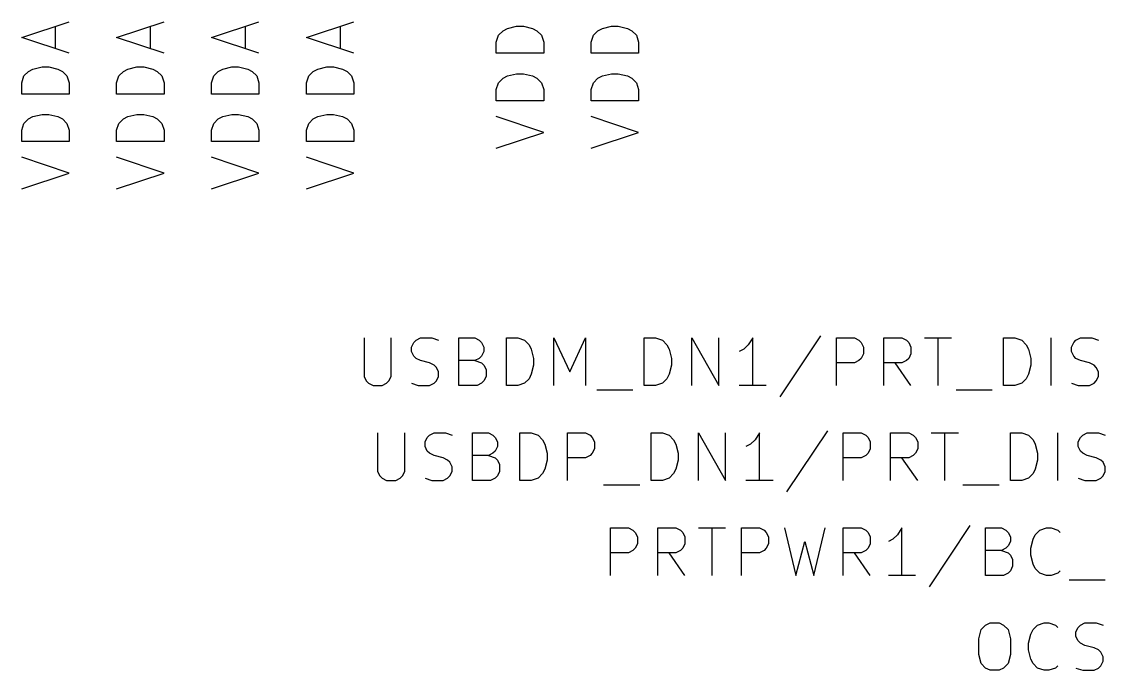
# Model space of a CAD drawing. Header units: millimetres. Extents: x 10 to 287, y -200 to -10.
# Drawn here: x 177.12 to 206.12, y -93.3 to -75.95 of the extents above; entities that cross this region are included whole.
import ezdxf

# ---------------------------------------------------------------- set-up
doc = ezdxf.new("R2010")
doc.units = ezdxf.units.MM
doc.layers.add('GREENSIXTYFIVE', color=129, linetype='CONTINUOUS')

msp = doc.modelspace()

# ---------------------------------------------------------------- linework, layer by layer
at = {"layer": 'GREENSIXTYFIVE', "linetype": 'CONTINUOUS'}
for p, q in [((177.1175, -76.3693), (178.3875, -75.9459)), ((177.1175, -76.3693), (178.3875, -75.9459)), ((179.6575, -76.3693), (180.9275, -75.9459)), ((179.6575, -76.3693), (180.9275, -75.9459)), ((182.1975, -76.3693), (183.4675, -75.9459)), ((182.1975, -76.3693), (183.4675, -75.9459)), ((184.7375, -76.3693), (186.0075, -75.9459)), ((184.7375, -76.3693), (186.0075, -75.9459)), ((178.0247, -76.6716), (178.0247, -76.0669)), ((178.0247, -76.6716), (178.0247, -76.0669)), ((180.5647, -76.6716), (180.5647, -76.0669)), ((180.5647, -76.6716), (180.5647, -76.0669)), ((183.1047, -76.6716), (183.1047, -76.0669)), ((183.1047, -76.6716), (183.1047, -76.0669)), ((185.6447, -76.6716), (185.6447, -76.0669)), ((185.6447, -76.6716), (185.6447, -76.0669)), ((189.878, -76.3088), (189.999, -76.1878)), ((189.878, -76.3088), (189.999, -76.1878)), ((189.999, -76.1878), (190.1199, -76.1273)), ((189.999, -76.1878), (190.1199, -76.1273)), ((190.1199, -76.1273), (190.3618, -76.0669)), ((190.1199, -76.1273), (190.3618, -76.0669)), ((190.3618, -76.0669), (190.5432, -76.0669)), ((190.3618, -76.0669), (190.5432, -76.0669)), ((190.5432, -76.0669), (190.7851, -76.1273)), ((190.5432, -76.0669), (190.7851, -76.1273)), ((190.7851, -76.1273), (190.9061, -76.1878)), ((190.7851, -76.1273), (190.9061, -76.1878)), ((190.9061, -76.1878), (191.0271, -76.3088)), ((190.9061, -76.1878), (191.0271, -76.3088)), ((192.418, -76.3088), (192.539, -76.1878)), ((192.418, -76.3088), (192.539, -76.1878)), ((192.539, -76.1878), (192.6599, -76.1273)), ((192.539, -76.1878), (192.6599, -76.1273)), ((192.6599, -76.1273), (192.9018, -76.0669)), ((192.6599, -76.1273), (192.9018, -76.0669)), ((192.9018, -76.0669), (193.0832, -76.0669)), ((192.9018, -76.0669), (193.0832, -76.0669)), ((193.0832, -76.0669), (193.3251, -76.1273)), ((193.0832, -76.0669), (193.3251, -76.1273)), ((193.3251, -76.1273), (193.4461, -76.1878)), ((193.3251, -76.1273), (193.4461, -76.1878)), ((193.4461, -76.1878), (193.5671, -76.3088)), ((193.4461, -76.1878), (193.5671, -76.3088)), ((178.3875, -76.7926), (177.1175, -76.3693)), ((178.3875, -76.7926), (177.1175, -76.3693)), ((180.9275, -76.7926), (179.6575, -76.3693)), ((180.9275, -76.7926), (179.6575, -76.3693)), ((183.4675, -76.7926), (182.1975, -76.3693)), ((183.4675, -76.7926), (182.1975, -76.3693)), ((186.0075, -76.7926), (184.7375, -76.3693)), ((186.0075, -76.7926), (184.7375, -76.3693)), ((189.8175, -76.4902), (189.878, -76.3088)), ((189.8175, -76.4902), (189.878, -76.3088)), ((189.8175, -76.7926), (189.8175, -76.4902)), ((189.8175, -76.7926), (189.8175, -76.4902)), ((191.0271, -76.3088), (191.0875, -76.4902)), ((191.0271, -76.3088), (191.0875, -76.4902)), ((191.0875, -76.4902), (191.0875, -76.7926)), ((191.0875, -76.4902), (191.0875, -76.7926)), ((192.3575, -76.4902), (192.418, -76.3088)), ((192.3575, -76.4902), (192.418, -76.3088)), ((192.3575, -76.7926), (192.3575, -76.4902)), ((192.3575, -76.7926), (192.3575, -76.4902)), ((193.5671, -76.3088), (193.6275, -76.4902)), ((193.5671, -76.3088), (193.6275, -76.4902)), ((193.6275, -76.4902), (193.6275, -76.7926)), ((193.6275, -76.4902), (193.6275, -76.7926)), ((191.0875, -76.7926), (189.8175, -76.7926)), ((191.0875, -76.7926), (189.8175, -76.7926)), ((193.6275, -76.7926), (192.3575, -76.7926)), ((193.6275, -76.7926), (192.3575, -76.7926)), ((177.1175, -77.5788), (177.178, -77.3974)), ((177.1175, -77.5788), (177.178, -77.3974)), ((177.178, -77.3974), (177.299, -77.2764)), ((177.178, -77.3974), (177.299, -77.2764)), ((177.299, -77.2764), (177.4199, -77.2159)), ((177.299, -77.2764), (177.4199, -77.2159)), ((177.4199, -77.2159), (177.6618, -77.1555)), ((177.4199, -77.2159), (177.6618, -77.1555)), ((177.6618, -77.1555), (177.8432, -77.1555)), ((177.6618, -77.1555), (177.8432, -77.1555)), ((177.8432, -77.1555), (178.0851, -77.2159)), ((177.8432, -77.1555), (178.0851, -77.2159)), ((178.0851, -77.2159), (178.2061, -77.2764)), ((178.0851, -77.2159), (178.2061, -77.2764)), ((178.2061, -77.2764), (178.3271, -77.3974)), ((178.2061, -77.2764), (178.3271, -77.3974)), ((178.3271, -77.3974), (178.3875, -77.5788)), ((178.3271, -77.3974), (178.3875, -77.5788)), ((179.6575, -77.5788), (179.718, -77.3974)), ((179.6575, -77.5788), (179.718, -77.3974)), ((179.718, -77.3974), (179.839, -77.2764)), ((179.718, -77.3974), (179.839, -77.2764)), ((179.839, -77.2764), (179.9599, -77.2159)), ((179.839, -77.2764), (179.9599, -77.2159)), ((179.9599, -77.2159), (180.2018, -77.1555)), ((179.9599, -77.2159), (180.2018, -77.1555)), ((180.2018, -77.1555), (180.3832, -77.1555)), ((180.2018, -77.1555), (180.3832, -77.1555)), ((180.3832, -77.1555), (180.6251, -77.2159)), ((180.3832, -77.1555), (180.6251, -77.2159)), ((180.6251, -77.2159), (180.7461, -77.2764)), ((180.6251, -77.2159), (180.7461, -77.2764)), ((180.7461, -77.2764), (180.8671, -77.3974)), ((180.7461, -77.2764), (180.8671, -77.3974)), ((180.8671, -77.3974), (180.9275, -77.5788)), ((180.8671, -77.3974), (180.9275, -77.5788)), ((182.1975, -77.5788), (182.258, -77.3974)), ((182.1975, -77.5788), (182.258, -77.3974)), ((182.258, -77.3974), (182.379, -77.2764)), ((182.258, -77.3974), (182.379, -77.2764)), ((182.379, -77.2764), (182.4999, -77.2159)), ((182.379, -77.2764), (182.4999, -77.2159)), ((182.4999, -77.2159), (182.7418, -77.1555)), ((182.4999, -77.2159), (182.7418, -77.1555)), ((182.7418, -77.1555), (182.9232, -77.1555)), ((182.7418, -77.1555), (182.9232, -77.1555)), ((182.9232, -77.1555), (183.1651, -77.2159)), ((182.9232, -77.1555), (183.1651, -77.2159)), ((183.1651, -77.2159), (183.2861, -77.2764)), ((183.1651, -77.2159), (183.2861, -77.2764)), ((183.2861, -77.2764), (183.4071, -77.3974)), ((183.2861, -77.2764), (183.4071, -77.3974)), ((183.4071, -77.3974), (183.4675, -77.5788)), ((183.4071, -77.3974), (183.4675, -77.5788)), ((184.7375, -77.5788), (184.798, -77.3974)), ((184.7375, -77.5788), (184.798, -77.3974)), ((184.798, -77.3974), (184.919, -77.2764)), ((184.798, -77.3974), (184.919, -77.2764)), ((184.919, -77.2764), (185.0399, -77.2159)), ((184.919, -77.2764), (185.0399, -77.2159)), ((185.0399, -77.2159), (185.2818, -77.1555)), ((185.0399, -77.2159), (185.2818, -77.1555)), ((185.2818, -77.1555), (185.4632, -77.1555)), ((185.2818, -77.1555), (185.4632, -77.1555)), ((185.4632, -77.1555), (185.7051, -77.2159)), ((185.4632, -77.1555), (185.7051, -77.2159)), ((185.7051, -77.2159), (185.8261, -77.2764)), ((185.7051, -77.2159), (185.8261, -77.2764)), ((185.8261, -77.2764), (185.9471, -77.3974)), ((185.8261, -77.2764), (185.9471, -77.3974)), ((185.9471, -77.3974), (186.0075, -77.5788)), ((185.9471, -77.3974), (186.0075, -77.5788)), ((189.999, -77.4578), (190.1199, -77.3973)), ((189.999, -77.4578), (190.1199, -77.3973)), ((190.1199, -77.3973), (190.3618, -77.3369)), ((190.1199, -77.3973), (190.3618, -77.3369)), ((190.3618, -77.3369), (190.5432, -77.3369)), ((190.3618, -77.3369), (190.5432, -77.3369)), ((190.5432, -77.3369), (190.7851, -77.3973)), ((190.5432, -77.3369), (190.7851, -77.3973)), ((190.7851, -77.3973), (190.9061, -77.4578)), ((190.7851, -77.3973), (190.9061, -77.4578)), ((192.539, -77.4578), (192.6599, -77.3973)), ((192.539, -77.4578), (192.6599, -77.3973)), ((192.6599, -77.3973), (192.9018, -77.3369)), ((192.6599, -77.3973), (192.9018, -77.3369)), ((192.9018, -77.3369), (193.0832, -77.3369)), ((192.9018, -77.3369), (193.0832, -77.3369)), ((193.0832, -77.3369), (193.3251, -77.3973)), ((193.0832, -77.3369), (193.3251, -77.3973)), ((193.3251, -77.3973), (193.4461, -77.4578)), ((193.3251, -77.3973), (193.4461, -77.4578)), ((177.1175, -77.8812), (177.1175, -77.5788)), ((177.1175, -77.8812), (177.1175, -77.5788)), ((178.3875, -77.5788), (178.3875, -77.8812)), ((178.3875, -77.5788), (178.3875, -77.8812)), ((179.6575, -77.8812), (179.6575, -77.5788)), ((179.6575, -77.8812), (179.6575, -77.5788)), ((180.9275, -77.5788), (180.9275, -77.8812)), ((180.9275, -77.5788), (180.9275, -77.8812)), ((182.1975, -77.8812), (182.1975, -77.5788)), ((182.1975, -77.8812), (182.1975, -77.5788)), ((183.4675, -77.5788), (183.4675, -77.8812)), ((183.4675, -77.5788), (183.4675, -77.8812)), ((184.7375, -77.8812), (184.7375, -77.5788)), ((184.7375, -77.8812), (184.7375, -77.5788)), ((186.0075, -77.5788), (186.0075, -77.8812)), ((186.0075, -77.5788), (186.0075, -77.8812)), ((189.8175, -77.7602), (189.878, -77.5788)), ((189.8175, -77.7602), (189.878, -77.5788)), ((189.878, -77.5788), (189.999, -77.4578)), ((189.878, -77.5788), (189.999, -77.4578)), ((190.9061, -77.4578), (191.0271, -77.5788)), ((190.9061, -77.4578), (191.0271, -77.5788)), ((191.0271, -77.5788), (191.0875, -77.7602)), ((191.0271, -77.5788), (191.0875, -77.7602)), ((192.3575, -77.7602), (192.418, -77.5788)), ((192.3575, -77.7602), (192.418, -77.5788)), ((192.418, -77.5788), (192.539, -77.4578)), ((192.418, -77.5788), (192.539, -77.4578)), ((193.4461, -77.4578), (193.5671, -77.5788)), ((193.4461, -77.4578), (193.5671, -77.5788)), ((193.5671, -77.5788), (193.6275, -77.7602)), ((193.5671, -77.5788), (193.6275, -77.7602)), ((178.3875, -77.8812), (177.1175, -77.8812)), ((178.3875, -77.8812), (177.1175, -77.8812)), ((180.9275, -77.8812), (179.6575, -77.8812)), ((180.9275, -77.8812), (179.6575, -77.8812)), ((183.4675, -77.8812), (182.1975, -77.8812)), ((183.4675, -77.8812), (182.1975, -77.8812)), ((186.0075, -77.8812), (184.7375, -77.8812)), ((186.0075, -77.8812), (184.7375, -77.8812)), ((189.8175, -78.0626), (189.8175, -77.7602)), ((189.8175, -78.0626), (189.8175, -77.7602)), ((191.0875, -77.7602), (191.0875, -78.0626)), ((191.0875, -77.7602), (191.0875, -78.0626)), ((192.3575, -78.0626), (192.3575, -77.7602)), ((192.3575, -78.0626), (192.3575, -77.7602)), ((193.6275, -77.7602), (193.6275, -78.0626)), ((193.6275, -77.7602), (193.6275, -78.0626)), ((191.0875, -78.0626), (189.8175, -78.0626)), ((191.0875, -78.0626), (189.8175, -78.0626)), ((193.6275, -78.0626), (192.3575, -78.0626)), ((193.6275, -78.0626), (192.3575, -78.0626)), ((177.178, -78.6674), (177.299, -78.5464)), ((177.178, -78.6674), (177.299, -78.5464)), ((177.299, -78.5464), (177.4199, -78.4859)), ((177.299, -78.5464), (177.4199, -78.4859)), ((177.4199, -78.4859), (177.6618, -78.4255)), ((177.4199, -78.4859), (177.6618, -78.4255)), ((177.6618, -78.4255), (177.8432, -78.4255)), ((177.6618, -78.4255), (177.8432, -78.4255)), ((177.8432, -78.4255), (178.0851, -78.4859)), ((177.8432, -78.4255), (178.0851, -78.4859)), ((178.0851, -78.4859), (178.2061, -78.5464)), ((178.0851, -78.4859), (178.2061, -78.5464)), ((178.2061, -78.5464), (178.3271, -78.6674)), ((178.2061, -78.5464), (178.3271, -78.6674)), ((179.718, -78.6674), (179.839, -78.5464)), ((179.718, -78.6674), (179.839, -78.5464)), ((179.839, -78.5464), (179.9599, -78.4859)), ((179.839, -78.5464), (179.9599, -78.4859)), ((179.9599, -78.4859), (180.2018, -78.4255)), ((179.9599, -78.4859), (180.2018, -78.4255)), ((180.2018, -78.4255), (180.3832, -78.4255)), ((180.2018, -78.4255), (180.3832, -78.4255)), ((180.3832, -78.4255), (180.6251, -78.4859)), ((180.3832, -78.4255), (180.6251, -78.4859)), ((180.6251, -78.4859), (180.7461, -78.5464)), ((180.6251, -78.4859), (180.7461, -78.5464)), ((180.7461, -78.5464), (180.8671, -78.6674)), ((180.7461, -78.5464), (180.8671, -78.6674)), ((182.258, -78.6674), (182.379, -78.5464)), ((182.258, -78.6674), (182.379, -78.5464)), ((182.379, -78.5464), (182.4999, -78.4859)), ((182.379, -78.5464), (182.4999, -78.4859)), ((182.4999, -78.4859), (182.7418, -78.4255)), ((182.4999, -78.4859), (182.7418, -78.4255)), ((182.7418, -78.4255), (182.9232, -78.4255)), ((182.7418, -78.4255), (182.9232, -78.4255)), ((182.9232, -78.4255), (183.1651, -78.4859)), ((182.9232, -78.4255), (183.1651, -78.4859)), ((183.1651, -78.4859), (183.2861, -78.5464)), ((183.1651, -78.4859), (183.2861, -78.5464)), ((183.2861, -78.5464), (183.4071, -78.6674)), ((183.2861, -78.5464), (183.4071, -78.6674)), ((184.798, -78.6674), (184.919, -78.5464)), ((184.798, -78.6674), (184.919, -78.5464)), ((184.919, -78.5464), (185.0399, -78.4859)), ((184.919, -78.5464), (185.0399, -78.4859)), ((185.0399, -78.4859), (185.2818, -78.4255)), ((185.0399, -78.4859), (185.2818, -78.4255)), ((185.2818, -78.4255), (185.4632, -78.4255)), ((185.2818, -78.4255), (185.4632, -78.4255)), ((185.4632, -78.4255), (185.7051, -78.4859)), ((185.4632, -78.4255), (185.7051, -78.4859)), ((185.7051, -78.4859), (185.8261, -78.5464)), ((185.7051, -78.4859), (185.8261, -78.5464)), ((185.8261, -78.5464), (185.9471, -78.6674)), ((185.8261, -78.5464), (185.9471, -78.6674)), ((191.0875, -78.9093), (189.8175, -78.4859)), ((191.0875, -78.9093), (189.8175, -78.4859)), ((193.6275, -78.9093), (192.3575, -78.4859)), ((193.6275, -78.9093), (192.3575, -78.4859)), ((177.1175, -78.8488), (177.178, -78.6674)), ((177.1175, -78.8488), (177.178, -78.6674)), ((177.1175, -79.1512), (177.1175, -78.8488)), ((177.1175, -79.1512), (177.1175, -78.8488)), ((178.3271, -78.6674), (178.3875, -78.8488)), ((178.3271, -78.6674), (178.3875, -78.8488)), ((178.3875, -78.8488), (178.3875, -79.1512)), ((178.3875, -78.8488), (178.3875, -79.1512)), ((179.6575, -78.8488), (179.718, -78.6674)), ((179.6575, -78.8488), (179.718, -78.6674)), ((179.6575, -79.1512), (179.6575, -78.8488)), ((179.6575, -79.1512), (179.6575, -78.8488)), ((180.8671, -78.6674), (180.9275, -78.8488)), ((180.8671, -78.6674), (180.9275, -78.8488)), ((180.9275, -78.8488), (180.9275, -79.1512)), ((180.9275, -78.8488), (180.9275, -79.1512)), ((182.1975, -78.8488), (182.258, -78.6674)), ((182.1975, -78.8488), (182.258, -78.6674)), ((182.1975, -79.1512), (182.1975, -78.8488)), ((182.1975, -79.1512), (182.1975, -78.8488)), ((183.4071, -78.6674), (183.4675, -78.8488)), ((183.4071, -78.6674), (183.4675, -78.8488)), ((183.4675, -78.8488), (183.4675, -79.1512)), ((183.4675, -78.8488), (183.4675, -79.1512)), ((184.7375, -78.8488), (184.798, -78.6674)), ((184.7375, -78.8488), (184.798, -78.6674)), ((184.7375, -79.1512), (184.7375, -78.8488)), ((184.7375, -79.1512), (184.7375, -78.8488)), ((185.9471, -78.6674), (186.0075, -78.8488)), ((185.9471, -78.6674), (186.0075, -78.8488)), ((186.0075, -78.8488), (186.0075, -79.1512)), ((186.0075, -78.8488), (186.0075, -79.1512)), ((178.3875, -79.1512), (177.1175, -79.1512)), ((178.3875, -79.1512), (177.1175, -79.1512)), ((180.9275, -79.1512), (179.6575, -79.1512)), ((180.9275, -79.1512), (179.6575, -79.1512)), ((183.4675, -79.1512), (182.1975, -79.1512)), ((183.4675, -79.1512), (182.1975, -79.1512)), ((186.0075, -79.1512), (184.7375, -79.1512)), ((186.0075, -79.1512), (184.7375, -79.1512)), ((189.8175, -79.3326), (191.0875, -78.9093)), ((189.8175, -79.3326), (191.0875, -78.9093)), ((192.3575, -79.3326), (193.6275, -78.9093)), ((192.3575, -79.3326), (193.6275, -78.9093)), ((178.3875, -79.9979), (177.1175, -79.5745)), ((178.3875, -79.9979), (177.1175, -79.5745)), ((180.9275, -79.9979), (179.6575, -79.5745)), ((180.9275, -79.9979), (179.6575, -79.5745)), ((183.4675, -79.9979), (182.1975, -79.5745)), ((183.4675, -79.9979), (182.1975, -79.5745)), ((186.0075, -79.9979), (184.7375, -79.5745)), ((186.0075, -79.9979), (184.7375, -79.5745)), ((177.1175, -80.4212), (178.3875, -79.9979)), ((177.1175, -80.4212), (178.3875, -79.9979)), ((179.6575, -80.4212), (180.9275, -79.9979)), ((179.6575, -80.4212), (180.9275, -79.9979)), ((182.1975, -80.4212), (183.4675, -79.9979)), ((182.1975, -80.4212), (183.4675, -79.9979)), ((184.7375, -80.4212), (186.0075, -79.9979)), ((184.7375, -80.4212), (186.0075, -79.9979)), ((198.495, -84.3471), (197.4064, -85.9799)), ((198.495, -84.3471), (197.4064, -85.9799)), ((186.2788, -84.4075), (186.2788, -85.4356)), ((186.2788, -84.4075), (186.2788, -85.4356)), ((187.0045, -85.4356), (187.0045, -84.4075)), ((187.0045, -85.4356), (187.0045, -84.4075)), ((187.5489, -84.6494), (187.6093, -84.5285)), ((187.5489, -84.6494), (187.6093, -84.5285)), ((187.5489, -84.7704), (187.5489, -84.6494)), ((187.5489, -84.7704), (187.5489, -84.6494)), ((187.6093, -84.5285), (187.6698, -84.468)), ((187.6093, -84.5285), (187.6698, -84.468)), ((187.6698, -84.468), (187.7908, -84.4075)), ((187.6698, -84.468), (187.7908, -84.4075)), ((187.7908, -84.4075), (188.0931, -84.4075)), ((187.7908, -84.4075), (188.0931, -84.4075)), ((188.0931, -84.4075), (188.2746, -84.468)), ((188.0931, -84.4075), (188.2746, -84.468)), ((188.8188, -85.6775), (188.8188, -84.4075)), ((188.8188, -84.4075), (189.2422, -84.4075)), ((188.8188, -85.6775), (188.8188, -84.4075)), ((188.8188, -84.4075), (189.2422, -84.4075)), ((189.2422, -84.4075), (189.3631, -84.468)), ((189.2422, -84.4075), (189.3631, -84.468)), ((189.3631, -84.468), (189.4236, -84.5285)), ((189.3631, -84.468), (189.4236, -84.5285)), ((189.4236, -84.5285), (189.4841, -84.6494)), ((189.4236, -84.5285), (189.4841, -84.6494)), ((189.4841, -84.6494), (189.4841, -84.7704)), ((189.4841, -84.6494), (189.4841, -84.7704)), ((190.0888, -85.6775), (190.0888, -84.4075)), ((190.0888, -84.4075), (190.3912, -84.4075)), ((190.0888, -85.6775), (190.0888, -84.4075)), ((190.0888, -84.4075), (190.3912, -84.4075)), ((190.3912, -84.4075), (190.5726, -84.468)), ((190.3912, -84.4075), (190.5726, -84.468)), ((190.5726, -84.468), (190.6936, -84.589)), ((190.5726, -84.468), (190.6936, -84.589)), ((190.6936, -84.589), (190.7541, -84.7099)), ((190.6936, -84.589), (190.7541, -84.7099)), ((191.3588, -85.6775), (191.3588, -84.4075)), ((191.3588, -84.4075), (191.7822, -85.3147)), ((191.3588, -85.6775), (191.3588, -84.4075)), ((191.3588, -84.4075), (191.7822, -85.3147)), ((191.7822, -85.3147), (192.2055, -84.4075)), ((191.7822, -85.3147), (192.2055, -84.4075)), ((192.2055, -84.4075), (192.2055, -85.6775)), ((192.2055, -84.4075), (192.2055, -85.6775)), ((193.7778, -85.6775), (193.7778, -84.4075)), ((193.7778, -84.4075), (194.0802, -84.4075)), ((193.7778, -85.6775), (193.7778, -84.4075)), ((193.7778, -84.4075), (194.0802, -84.4075)), ((194.0802, -84.4075), (194.2616, -84.468)), ((194.0802, -84.4075), (194.2616, -84.468)), ((194.2616, -84.468), (194.3826, -84.589)), ((194.2616, -84.468), (194.3826, -84.589)), ((194.3826, -84.589), (194.4431, -84.7099)), ((194.3826, -84.589), (194.4431, -84.7099)), ((195.0478, -85.6775), (195.0478, -84.4075)), ((195.0478, -84.4075), (195.7735, -85.6775)), ((195.0478, -85.6775), (195.0478, -84.4075)), ((195.0478, -84.4075), (195.7735, -85.6775)), ((195.7735, -85.6775), (195.7735, -84.4075)), ((195.7735, -85.6775), (195.7735, -84.4075)), ((196.5598, -84.589), (196.4388, -84.7099)), ((196.5598, -84.589), (196.4388, -84.7099)), ((196.6807, -84.4075), (196.5598, -84.589)), ((196.6807, -84.4075), (196.5598, -84.589)), ((196.6807, -85.6775), (196.6807, -84.4075)), ((196.6807, -85.6775), (196.6807, -84.4075)), ((198.9183, -85.6775), (198.9183, -84.4075)), ((198.9183, -84.4075), (199.4021, -84.4075)), ((198.9183, -85.6775), (198.9183, -84.4075)), ((198.9183, -84.4075), (199.4021, -84.4075)), ((199.4021, -84.4075), (199.5231, -84.468)), ((199.4021, -84.4075), (199.5231, -84.468)), ((199.5231, -84.468), (199.5836, -84.5285)), ((199.5231, -84.468), (199.5836, -84.5285)), ((199.5836, -84.5285), (199.644, -84.6494)), ((199.5836, -84.5285), (199.644, -84.6494)), ((199.644, -84.6494), (199.644, -84.8309)), ((199.644, -84.6494), (199.644, -84.8309)), ((200.1883, -85.6775), (200.1883, -84.4075)), ((200.1883, -84.4075), (200.6721, -84.4075)), ((200.1883, -85.6775), (200.1883, -84.4075)), ((200.1883, -84.4075), (200.6721, -84.4075)), ((200.6721, -84.4075), (200.7931, -84.468)), ((200.6721, -84.4075), (200.7931, -84.468)), ((200.7931, -84.468), (200.8536, -84.5285)), ((200.7931, -84.468), (200.8536, -84.5285)), ((200.8536, -84.5285), (200.914, -84.6494)), ((200.8536, -84.5285), (200.914, -84.6494)), ((200.914, -84.6494), (200.914, -84.8309)), ((200.914, -84.6494), (200.914, -84.8309)), ((201.2769, -84.4075), (202.0026, -84.4075)), ((201.2769, -84.4075), (202.0026, -84.4075)), ((201.6398, -85.6775), (201.6398, -84.4075)), ((201.6398, -85.6775), (201.6398, -84.4075)), ((203.3935, -85.6775), (203.3935, -84.4075)), ((203.3935, -84.4075), (203.6959, -84.4075)), ((203.3935, -85.6775), (203.3935, -84.4075)), ((203.3935, -84.4075), (203.6959, -84.4075)), ((203.6959, -84.4075), (203.8773, -84.468)), ((203.6959, -84.4075), (203.8773, -84.468)), ((203.8773, -84.468), (203.9983, -84.589)), ((203.8773, -84.468), (203.9983, -84.589)), ((203.9983, -84.589), (204.0588, -84.7099)), ((203.9983, -84.589), (204.0588, -84.7099)), ((204.6635, -85.6775), (204.6635, -84.4075)), ((204.6635, -85.6775), (204.6635, -84.4075)), ((205.2079, -84.6494), (205.2683, -84.5285)), ((205.2079, -84.6494), (205.2683, -84.5285)), ((205.2079, -84.7704), (205.2079, -84.6494)), ((205.2079, -84.7704), (205.2079, -84.6494)), ((205.2683, -84.5285), (205.3288, -84.468)), ((205.2683, -84.5285), (205.3288, -84.468)), ((205.3288, -84.468), (205.4498, -84.4075)), ((205.3288, -84.468), (205.4498, -84.4075)), ((205.4498, -84.4075), (205.7521, -84.4075)), ((205.4498, -84.4075), (205.7521, -84.4075)), ((205.7521, -84.4075), (205.9336, -84.468)), ((205.7521, -84.4075), (205.9336, -84.468)), ((187.6093, -84.8913), (187.5489, -84.7704)), ((187.6093, -84.8913), (187.5489, -84.7704)), ((187.6698, -84.9518), (187.6093, -84.8913)), ((187.6698, -84.9518), (187.6093, -84.8913)), ((187.7908, -85.0123), (187.6698, -84.9518)), ((187.7908, -85.0123), (187.6698, -84.9518)), ((189.3631, -84.9518), (189.2422, -85.0123)), ((189.3631, -84.9518), (189.2422, -85.0123)), ((189.4236, -84.8913), (189.3631, -84.9518)), ((189.4236, -84.8913), (189.3631, -84.9518)), ((189.4841, -84.7704), (189.4236, -84.8913)), ((189.4841, -84.7704), (189.4236, -84.8913)), ((190.7541, -84.7099), (190.8145, -84.9518)), ((190.7541, -84.7099), (190.8145, -84.9518)), ((190.8145, -84.9518), (190.8145, -85.1332)), ((190.8145, -84.9518), (190.8145, -85.1332)), ((194.4431, -84.7099), (194.5035, -84.9518)), ((194.4431, -84.7099), (194.5035, -84.9518)), ((194.5035, -84.9518), (194.5035, -85.1332)), ((194.5035, -84.9518), (194.5035, -85.1332)), ((196.4388, -84.7099), (196.3179, -84.7704)), ((196.4388, -84.7099), (196.3179, -84.7704)), ((199.5836, -84.9518), (199.5231, -85.0123)), ((199.5836, -84.9518), (199.5231, -85.0123)), ((199.644, -84.8309), (199.5836, -84.9518)), ((199.644, -84.8309), (199.5836, -84.9518)), ((200.8536, -84.9518), (200.7931, -85.0123)), ((200.8536, -84.9518), (200.7931, -85.0123)), ((200.914, -84.8309), (200.8536, -84.9518)), ((200.914, -84.8309), (200.8536, -84.9518)), ((204.0588, -84.7099), (204.1192, -84.9518)), ((204.0588, -84.7099), (204.1192, -84.9518)), ((204.1192, -84.9518), (204.1192, -85.1332)), ((204.1192, -84.9518), (204.1192, -85.1332)), ((205.2683, -84.8913), (205.2079, -84.7704)), ((205.2683, -84.8913), (205.2079, -84.7704)), ((205.3288, -84.9518), (205.2683, -84.8913)), ((205.3288, -84.9518), (205.2683, -84.8913)), ((205.4498, -85.0123), (205.3288, -84.9518)), ((205.4498, -85.0123), (205.3288, -84.9518)), ((188.0327, -85.0728), (187.7908, -85.0123)), ((188.0327, -85.0728), (187.7908, -85.0123)), ((188.1536, -85.1332), (188.0327, -85.0728)), ((188.1536, -85.1332), (188.0327, -85.0728)), ((188.2141, -85.1937), (188.1536, -85.1332)), ((188.2141, -85.1937), (188.1536, -85.1332)), ((188.2746, -85.3147), (188.2141, -85.1937)), ((188.2746, -85.3147), (188.2141, -85.1937)), ((189.2422, -85.0123), (188.8188, -85.0123)), ((189.2422, -85.0123), (188.8188, -85.0123)), ((189.2422, -85.0123), (189.4236, -85.0728)), ((189.2422, -85.0123), (189.4236, -85.0728)), ((189.4236, -85.0728), (189.4841, -85.1332)), ((189.4236, -85.0728), (189.4841, -85.1332)), ((189.4841, -85.1332), (189.5445, -85.2542)), ((189.4841, -85.1332), (189.5445, -85.2542)), ((190.8145, -85.1332), (190.7541, -85.3751)), ((190.8145, -85.1332), (190.7541, -85.3751)), ((194.5035, -85.1332), (194.4431, -85.3751)), ((194.5035, -85.1332), (194.4431, -85.3751)), ((199.4021, -85.0728), (198.9183, -85.0728)), ((199.4021, -85.0728), (198.9183, -85.0728)), ((199.5231, -85.0123), (199.4021, -85.0728)), ((199.5231, -85.0123), (199.4021, -85.0728)), ((200.6721, -85.0728), (200.1883, -85.0728)), ((200.6721, -85.0728), (200.1883, -85.0728)), ((200.914, -85.6775), (200.4907, -85.0728)), ((200.914, -85.6775), (200.4907, -85.0728)), ((200.7931, -85.0123), (200.6721, -85.0728)), ((200.7931, -85.0123), (200.6721, -85.0728)), ((204.1192, -85.1332), (204.0588, -85.3751)), ((204.1192, -85.1332), (204.0588, -85.3751)), ((205.6917, -85.0728), (205.4498, -85.0123)), ((205.6917, -85.0728), (205.4498, -85.0123)), ((205.8126, -85.1332), (205.6917, -85.0728)), ((205.8126, -85.1332), (205.6917, -85.0728)), ((205.8731, -85.1937), (205.8126, -85.1332)), ((205.8731, -85.1937), (205.8126, -85.1332)), ((205.9336, -85.3147), (205.8731, -85.1937)), ((205.9336, -85.3147), (205.8731, -85.1937)), ((186.2788, -85.4356), (186.3393, -85.5566)), ((186.2788, -85.4356), (186.3393, -85.5566)), ((186.9441, -85.5566), (187.0045, -85.4356)), ((186.9441, -85.5566), (187.0045, -85.4356)), ((188.2141, -85.5566), (188.2746, -85.4356)), ((188.2141, -85.5566), (188.2746, -85.4356)), ((188.2746, -85.4356), (188.2746, -85.3147)), ((188.2746, -85.4356), (188.2746, -85.3147)), ((189.5445, -85.4356), (189.4841, -85.5566)), ((189.5445, -85.4356), (189.4841, -85.5566)), ((189.5445, -85.2542), (189.5445, -85.4356)), ((189.5445, -85.2542), (189.5445, -85.4356)), ((190.6936, -85.4961), (190.5726, -85.6171)), ((190.6936, -85.4961), (190.5726, -85.6171)), ((190.7541, -85.3751), (190.6936, -85.4961)), ((190.7541, -85.3751), (190.6936, -85.4961)), ((194.3826, -85.4961), (194.2616, -85.6171)), ((194.3826, -85.4961), (194.2616, -85.6171)), ((194.4431, -85.3751), (194.3826, -85.4961)), ((194.4431, -85.3751), (194.3826, -85.4961)), ((203.9983, -85.4961), (203.8773, -85.6171)), ((203.9983, -85.4961), (203.8773, -85.6171)), ((204.0588, -85.3751), (203.9983, -85.4961)), ((204.0588, -85.3751), (203.9983, -85.4961)), ((205.8731, -85.5566), (205.9336, -85.4356)), ((205.8731, -85.5566), (205.9336, -85.4356)), ((205.9336, -85.4356), (205.9336, -85.3147)), ((205.9336, -85.4356), (205.9336, -85.3147)), ((186.3393, -85.5566), (186.3998, -85.6171)), ((186.3393, -85.5566), (186.3998, -85.6171)), ((186.3998, -85.6171), (186.5207, -85.6775)), ((186.3998, -85.6171), (186.5207, -85.6775)), ((186.5207, -85.6775), (186.7626, -85.6775)), ((186.5207, -85.6775), (186.7626, -85.6775)), ((186.7626, -85.6775), (186.8836, -85.6171)), ((186.7626, -85.6775), (186.8836, -85.6171)), ((186.8836, -85.6171), (186.9441, -85.5566)), ((186.8836, -85.6171), (186.9441, -85.5566)), ((187.5489, -85.6171), (187.7303, -85.6775)), ((187.5489, -85.6171), (187.7303, -85.6775)), ((187.7303, -85.6775), (188.0327, -85.6775)), ((187.7303, -85.6775), (188.0327, -85.6775)), ((188.0327, -85.6775), (188.1536, -85.6171)), ((188.0327, -85.6775), (188.1536, -85.6171)), ((188.1536, -85.6171), (188.2141, -85.5566)), ((188.1536, -85.6171), (188.2141, -85.5566)), ((189.3026, -85.6775), (188.8188, -85.6775)), ((189.3026, -85.6775), (188.8188, -85.6775)), ((189.4236, -85.6171), (189.3026, -85.6775)), ((189.4236, -85.6171), (189.3026, -85.6775)), ((189.4841, -85.5566), (189.4236, -85.6171)), ((189.4841, -85.5566), (189.4236, -85.6171)), ((190.3912, -85.6775), (190.0888, -85.6775)), ((190.3912, -85.6775), (190.0888, -85.6775)), ((190.5726, -85.6171), (190.3912, -85.6775)), ((190.5726, -85.6171), (190.3912, -85.6775)), ((192.5079, -85.7985), (193.4755, -85.7985)), ((192.5079, -85.7985), (193.4755, -85.7985)), ((194.0802, -85.6775), (193.7778, -85.6775)), ((194.0802, -85.6775), (193.7778, -85.6775)), ((194.2616, -85.6171), (194.0802, -85.6775)), ((194.2616, -85.6171), (194.0802, -85.6775)), ((197.0436, -85.6775), (196.3179, -85.6775)), ((197.0436, -85.6775), (196.3179, -85.6775)), ((202.1236, -85.7985), (203.0912, -85.7985)), ((202.1236, -85.7985), (203.0912, -85.7985)), ((203.6959, -85.6775), (203.3935, -85.6775)), ((203.6959, -85.6775), (203.3935, -85.6775)), ((203.8773, -85.6171), (203.6959, -85.6775)), ((203.8773, -85.6171), (203.6959, -85.6775)), ((205.2079, -85.6171), (205.3893, -85.6775)), ((205.2079, -85.6171), (205.3893, -85.6775)), ((205.3893, -85.6775), (205.6917, -85.6775)), ((205.3893, -85.6775), (205.6917, -85.6775)), ((205.6917, -85.6775), (205.8126, -85.6171)), ((205.6917, -85.6775), (205.8126, -85.6171)), ((205.8126, -85.6171), (205.8731, -85.5566)), ((205.8126, -85.6171), (205.8731, -85.5566)), ((186.6416, -86.9475), (186.6416, -87.9756)), ((186.6416, -86.9475), (186.6416, -87.9756)), ((187.3673, -87.9756), (187.3673, -86.9475)), ((187.3673, -87.9756), (187.3673, -86.9475)), ((188.0326, -87.008), (188.1536, -86.9475)), ((188.0326, -87.008), (188.1536, -86.9475)), ((188.1536, -86.9475), (188.4559, -86.9475)), ((188.1536, -86.9475), (188.4559, -86.9475)), ((188.4559, -86.9475), (188.6374, -87.008)), ((188.4559, -86.9475), (188.6374, -87.008)), ((189.1816, -88.2175), (189.1816, -86.9475)), ((189.1816, -86.9475), (189.605, -86.9475)), ((189.1816, -88.2175), (189.1816, -86.9475)), ((189.1816, -86.9475), (189.605, -86.9475)), ((189.605, -86.9475), (189.7259, -87.008)), ((189.605, -86.9475), (189.7259, -87.008)), ((190.4516, -88.2175), (190.4516, -86.9475)), ((190.4516, -86.9475), (190.754, -86.9475)), ((190.4516, -88.2175), (190.4516, -86.9475)), ((190.4516, -86.9475), (190.754, -86.9475)), ((190.754, -86.9475), (190.9354, -87.008)), ((190.754, -86.9475), (190.9354, -87.008)), ((191.7216, -88.2175), (191.7216, -86.9475)), ((191.7216, -86.9475), (192.2054, -86.9475)), ((191.7216, -88.2175), (191.7216, -86.9475)), ((191.7216, -86.9475), (192.2054, -86.9475)), ((192.2054, -86.9475), (192.3264, -87.008)), ((192.2054, -86.9475), (192.3264, -87.008)), ((193.9592, -88.2175), (193.9592, -86.9475)), ((193.9592, -86.9475), (194.2616, -86.9475)), ((193.9592, -88.2175), (193.9592, -86.9475)), ((193.9592, -86.9475), (194.2616, -86.9475)), ((194.2616, -86.9475), (194.443, -87.008)), ((194.2616, -86.9475), (194.443, -87.008)), ((195.2292, -88.2175), (195.2292, -86.9475)), ((195.2292, -86.9475), (195.9549, -88.2175)), ((195.2292, -88.2175), (195.2292, -86.9475)), ((195.2292, -86.9475), (195.9549, -88.2175)), ((195.9549, -88.2175), (195.9549, -86.9475)), ((195.9549, -88.2175), (195.9549, -86.9475)), ((196.8621, -86.9475), (196.7412, -87.129)), ((196.8621, -86.9475), (196.7412, -87.129)), ((196.8621, -88.2175), (196.8621, -86.9475)), ((196.8621, -88.2175), (196.8621, -86.9475)), ((198.6764, -86.8871), (197.5878, -88.5199)), ((198.6764, -86.8871), (197.5878, -88.5199)), ((199.0997, -88.2175), (199.0997, -86.9475)), ((199.0997, -86.9475), (199.5835, -86.9475)), ((199.0997, -88.2175), (199.0997, -86.9475)), ((199.0997, -86.9475), (199.5835, -86.9475)), ((199.5835, -86.9475), (199.7045, -87.008)), ((199.5835, -86.9475), (199.7045, -87.008)), ((200.3697, -88.2175), (200.3697, -86.9475)), ((200.3697, -86.9475), (200.8535, -86.9475)), ((200.3697, -88.2175), (200.3697, -86.9475)), ((200.3697, -86.9475), (200.8535, -86.9475)), ((200.8535, -86.9475), (200.9745, -87.008)), ((200.8535, -86.9475), (200.9745, -87.008)), ((201.4583, -86.9475), (202.184, -86.9475)), ((201.4583, -86.9475), (202.184, -86.9475)), ((201.8212, -88.2175), (201.8212, -86.9475)), ((201.8212, -88.2175), (201.8212, -86.9475)), ((203.5749, -88.2175), (203.5749, -86.9475)), ((203.5749, -86.9475), (203.8773, -86.9475)), ((203.5749, -88.2175), (203.5749, -86.9475)), ((203.5749, -86.9475), (203.8773, -86.9475)), ((203.8773, -86.9475), (204.0587, -87.008)), ((203.8773, -86.9475), (204.0587, -87.008)), ((204.8449, -88.2175), (204.8449, -86.9475)), ((204.8449, -88.2175), (204.8449, -86.9475)), ((205.5102, -87.008), (205.6312, -86.9475)), ((205.5102, -87.008), (205.6312, -86.9475)), ((205.6312, -86.9475), (205.9335, -86.9475)), ((205.6312, -86.9475), (205.9335, -86.9475)), ((205.9335, -86.9475), (206.115, -87.008)), ((205.9335, -86.9475), (206.115, -87.008)), ((187.9117, -87.1894), (187.9721, -87.0685)), ((187.9117, -87.1894), (187.9721, -87.0685)), ((187.9117, -87.3104), (187.9117, -87.1894)), ((187.9117, -87.3104), (187.9117, -87.1894)), ((187.9721, -87.0685), (188.0326, -87.008)), ((187.9721, -87.0685), (188.0326, -87.008)), ((189.7259, -87.008), (189.7864, -87.0685)), ((189.7259, -87.008), (189.7864, -87.0685)), ((189.7864, -87.0685), (189.8469, -87.1894)), ((189.7864, -87.0685), (189.8469, -87.1894)), ((189.8469, -87.1894), (189.8469, -87.3104)), ((189.8469, -87.1894), (189.8469, -87.3104)), ((190.9354, -87.008), (191.0564, -87.129)), ((190.9354, -87.008), (191.0564, -87.129)), ((191.0564, -87.129), (191.1169, -87.2499)), ((191.0564, -87.129), (191.1169, -87.2499)), ((191.1169, -87.2499), (191.1773, -87.4918)), ((191.1169, -87.2499), (191.1773, -87.4918)), ((192.3264, -87.008), (192.3869, -87.0685)), ((192.3264, -87.008), (192.3869, -87.0685)), ((192.3869, -87.0685), (192.4473, -87.1894)), ((192.3869, -87.0685), (192.4473, -87.1894)), ((192.4473, -87.1894), (192.4473, -87.3709)), ((192.4473, -87.1894), (192.4473, -87.3709)), ((194.443, -87.008), (194.564, -87.129)), ((194.443, -87.008), (194.564, -87.129)), ((194.564, -87.129), (194.6245, -87.2499)), ((194.564, -87.129), (194.6245, -87.2499)), ((194.6245, -87.2499), (194.6849, -87.4918)), ((194.6245, -87.2499), (194.6849, -87.4918)), ((196.6202, -87.2499), (196.4993, -87.3104)), ((196.6202, -87.2499), (196.4993, -87.3104)), ((196.7412, -87.129), (196.6202, -87.2499)), ((196.7412, -87.129), (196.6202, -87.2499)), ((199.7045, -87.008), (199.765, -87.0685)), ((199.7045, -87.008), (199.765, -87.0685)), ((199.765, -87.0685), (199.8254, -87.1894)), ((199.765, -87.0685), (199.8254, -87.1894)), ((199.8254, -87.1894), (199.8254, -87.3709)), ((199.8254, -87.1894), (199.8254, -87.3709)), ((200.9745, -87.008), (201.035, -87.0685)), ((200.9745, -87.008), (201.035, -87.0685)), ((201.035, -87.0685), (201.0954, -87.1894)), ((201.035, -87.0685), (201.0954, -87.1894)), ((201.0954, -87.1894), (201.0954, -87.3709)), ((201.0954, -87.1894), (201.0954, -87.3709)), ((204.0587, -87.008), (204.1797, -87.129)), ((204.0587, -87.008), (204.1797, -87.129)), ((204.1797, -87.129), (204.2402, -87.2499)), ((204.1797, -87.129), (204.2402, -87.2499)), ((204.2402, -87.2499), (204.3006, -87.4918)), ((204.2402, -87.2499), (204.3006, -87.4918)), ((205.3893, -87.1894), (205.4497, -87.0685)), ((205.3893, -87.1894), (205.4497, -87.0685)), ((205.3893, -87.3104), (205.3893, -87.1894)), ((205.3893, -87.3104), (205.3893, -87.1894)), ((205.4497, -87.0685), (205.5102, -87.008)), ((205.4497, -87.0685), (205.5102, -87.008)), ((187.9721, -87.4313), (187.9117, -87.3104)), ((187.9721, -87.4313), (187.9117, -87.3104)), ((188.0326, -87.4918), (187.9721, -87.4313)), ((188.0326, -87.4918), (187.9721, -87.4313)), ((188.1536, -87.5523), (188.0326, -87.4918)), ((188.1536, -87.5523), (188.0326, -87.4918)), ((188.3955, -87.6128), (188.1536, -87.5523)), ((188.3955, -87.6128), (188.1536, -87.5523)), ((189.605, -87.5523), (189.1816, -87.5523)), ((189.605, -87.5523), (189.1816, -87.5523)), ((189.7259, -87.4918), (189.605, -87.5523)), ((189.7259, -87.4918), (189.605, -87.5523)), ((189.605, -87.5523), (189.7864, -87.6128)), ((189.605, -87.5523), (189.7864, -87.6128)), ((189.7864, -87.4313), (189.7259, -87.4918)), ((189.7864, -87.4313), (189.7259, -87.4918)), ((189.8469, -87.3104), (189.7864, -87.4313)), ((189.8469, -87.3104), (189.7864, -87.4313)), ((191.1773, -87.4918), (191.1773, -87.6732)), ((191.1773, -87.4918), (191.1773, -87.6732)), ((192.3264, -87.5523), (192.2054, -87.6128)), ((192.3264, -87.5523), (192.2054, -87.6128)), ((192.3869, -87.4918), (192.3264, -87.5523)), ((192.3869, -87.4918), (192.3264, -87.5523)), ((192.4473, -87.3709), (192.3869, -87.4918)), ((192.4473, -87.3709), (192.3869, -87.4918)), ((194.6849, -87.4918), (194.6849, -87.6732)), ((194.6849, -87.4918), (194.6849, -87.6732)), ((199.7045, -87.5523), (199.5835, -87.6128)), ((199.7045, -87.5523), (199.5835, -87.6128)), ((199.765, -87.4918), (199.7045, -87.5523)), ((199.765, -87.4918), (199.7045, -87.5523)), ((199.8254, -87.3709), (199.765, -87.4918)), ((199.8254, -87.3709), (199.765, -87.4918)), ((200.9745, -87.5523), (200.8535, -87.6128)), ((200.9745, -87.5523), (200.8535, -87.6128)), ((201.035, -87.4918), (200.9745, -87.5523)), ((201.035, -87.4918), (200.9745, -87.5523)), ((201.0954, -87.3709), (201.035, -87.4918)), ((201.0954, -87.3709), (201.035, -87.4918)), ((204.3006, -87.4918), (204.3006, -87.6732)), ((204.3006, -87.4918), (204.3006, -87.6732)), ((205.4497, -87.4313), (205.3893, -87.3104)), ((205.4497, -87.4313), (205.3893, -87.3104)), ((205.5102, -87.4918), (205.4497, -87.4313)), ((205.5102, -87.4918), (205.4497, -87.4313)), ((205.6312, -87.5523), (205.5102, -87.4918)), ((205.6312, -87.5523), (205.5102, -87.4918)), ((205.8731, -87.6128), (205.6312, -87.5523)), ((205.8731, -87.6128), (205.6312, -87.5523)), ((188.5164, -87.6732), (188.3955, -87.6128)), ((188.5164, -87.6732), (188.3955, -87.6128)), ((188.5769, -87.7337), (188.5164, -87.6732)), ((188.5769, -87.7337), (188.5164, -87.6732)), ((188.6374, -87.8547), (188.5769, -87.7337)), ((188.6374, -87.8547), (188.5769, -87.7337)), ((188.6374, -87.9756), (188.6374, -87.8547)), ((188.6374, -87.9756), (188.6374, -87.8547)), ((189.7864, -87.6128), (189.8469, -87.6732)), ((189.7864, -87.6128), (189.8469, -87.6732)), ((189.8469, -87.6732), (189.9073, -87.7942)), ((189.8469, -87.6732), (189.9073, -87.7942)), ((189.9073, -87.7942), (189.9073, -87.9756)), ((189.9073, -87.7942), (189.9073, -87.9756)), ((191.1773, -87.6732), (191.1169, -87.9151)), ((191.1773, -87.6732), (191.1169, -87.9151)), ((192.2054, -87.6128), (191.7216, -87.6128)), ((192.2054, -87.6128), (191.7216, -87.6128)), ((194.6849, -87.6732), (194.6245, -87.9151)), ((194.6849, -87.6732), (194.6245, -87.9151)), ((199.5835, -87.6128), (199.0997, -87.6128)), ((199.5835, -87.6128), (199.0997, -87.6128)), ((200.8535, -87.6128), (200.3697, -87.6128)), ((200.8535, -87.6128), (200.3697, -87.6128)), ((201.0954, -88.2175), (200.6721, -87.6128)), ((201.0954, -88.2175), (200.6721, -87.6128)), ((204.3006, -87.6732), (204.2402, -87.9151)), ((204.3006, -87.6732), (204.2402, -87.9151)), ((205.994, -87.6732), (205.8731, -87.6128)), ((205.994, -87.6732), (205.8731, -87.6128)), ((206.0545, -87.7337), (205.994, -87.6732)), ((206.0545, -87.7337), (205.994, -87.6732)), ((206.115, -87.8547), (206.0545, -87.7337)), ((206.115, -87.8547), (206.0545, -87.7337)), ((206.115, -87.9756), (206.115, -87.8547)), ((206.115, -87.9756), (206.115, -87.8547)), ((186.6416, -87.9756), (186.7021, -88.0966)), ((186.6416, -87.9756), (186.7021, -88.0966)), ((186.7021, -88.0966), (186.7626, -88.1571)), ((186.7021, -88.0966), (186.7626, -88.1571)), ((187.2464, -88.1571), (187.3069, -88.0966)), ((187.2464, -88.1571), (187.3069, -88.0966)), ((187.3069, -88.0966), (187.3673, -87.9756)), ((187.3069, -88.0966), (187.3673, -87.9756)), ((188.5164, -88.1571), (188.5769, -88.0966)), ((188.5164, -88.1571), (188.5769, -88.0966)), ((188.5769, -88.0966), (188.6374, -87.9756)), ((188.5769, -88.0966), (188.6374, -87.9756)), ((189.8469, -88.0966), (189.7864, -88.1571)), ((189.8469, -88.0966), (189.7864, -88.1571)), ((189.9073, -87.9756), (189.8469, -88.0966)), ((189.9073, -87.9756), (189.8469, -88.0966)), ((191.0564, -88.0361), (190.9354, -88.1571)), ((191.0564, -88.0361), (190.9354, -88.1571)), ((191.1169, -87.9151), (191.0564, -88.0361)), ((191.1169, -87.9151), (191.0564, -88.0361)), ((194.564, -88.0361), (194.443, -88.1571)), ((194.564, -88.0361), (194.443, -88.1571)), ((194.6245, -87.9151), (194.564, -88.0361)), ((194.6245, -87.9151), (194.564, -88.0361)), ((204.1797, -88.0361), (204.0587, -88.1571)), ((204.1797, -88.0361), (204.0587, -88.1571)), ((204.2402, -87.9151), (204.1797, -88.0361)), ((204.2402, -87.9151), (204.1797, -88.0361)), ((205.994, -88.1571), (206.0545, -88.0966)), ((205.994, -88.1571), (206.0545, -88.0966)), ((206.0545, -88.0966), (206.115, -87.9756)), ((206.0545, -88.0966), (206.115, -87.9756)), ((186.7626, -88.1571), (186.8835, -88.2175)), ((186.7626, -88.1571), (186.8835, -88.2175)), ((186.8835, -88.2175), (187.1254, -88.2175)), ((186.8835, -88.2175), (187.1254, -88.2175)), ((187.1254, -88.2175), (187.2464, -88.1571)), ((187.1254, -88.2175), (187.2464, -88.1571)), ((187.9117, -88.1571), (188.0931, -88.2175)), ((187.9117, -88.1571), (188.0931, -88.2175)), ((188.0931, -88.2175), (188.3955, -88.2175)), ((188.0931, -88.2175), (188.3955, -88.2175)), ((188.3955, -88.2175), (188.5164, -88.1571)), ((188.3955, -88.2175), (188.5164, -88.1571)), ((189.6654, -88.2175), (189.1816, -88.2175)), ((189.6654, -88.2175), (189.1816, -88.2175)), ((189.7864, -88.1571), (189.6654, -88.2175)), ((189.7864, -88.1571), (189.6654, -88.2175)), ((190.754, -88.2175), (190.4516, -88.2175)), ((190.754, -88.2175), (190.4516, -88.2175)), ((190.9354, -88.1571), (190.754, -88.2175)), ((190.9354, -88.1571), (190.754, -88.2175)), ((192.6893, -88.3385), (193.6569, -88.3385)), ((192.6893, -88.3385), (193.6569, -88.3385)), ((194.2616, -88.2175), (193.9592, -88.2175)), ((194.2616, -88.2175), (193.9592, -88.2175)), ((194.443, -88.1571), (194.2616, -88.2175)), ((194.443, -88.1571), (194.2616, -88.2175)), ((197.225, -88.2175), (196.4993, -88.2175)), ((197.225, -88.2175), (196.4993, -88.2175)), ((202.305, -88.3385), (203.2726, -88.3385)), ((202.305, -88.3385), (203.2726, -88.3385)), ((203.8773, -88.2175), (203.5749, -88.2175)), ((203.8773, -88.2175), (203.5749, -88.2175)), ((204.0587, -88.1571), (203.8773, -88.2175)), ((204.0587, -88.1571), (203.8773, -88.2175)), ((205.3893, -88.1571), (205.5707, -88.2175)), ((205.3893, -88.1571), (205.5707, -88.2175)), ((205.5707, -88.2175), (205.8731, -88.2175)), ((205.5707, -88.2175), (205.8731, -88.2175)), ((205.8731, -88.2175), (205.994, -88.1571)), ((205.8731, -88.2175), (205.994, -88.1571)), ((192.8707, -90.7575), (192.8707, -89.4875)), ((192.8707, -89.4875), (193.3545, -89.4875)), ((192.8707, -90.7575), (192.8707, -89.4875)), ((192.8707, -89.4875), (193.3545, -89.4875)), ((193.3545, -89.4875), (193.4755, -89.548)), ((193.3545, -89.4875), (193.4755, -89.548)), ((193.4755, -89.548), (193.536, -89.6085)), ((193.4755, -89.548), (193.536, -89.6085)), ((194.1407, -90.7575), (194.1407, -89.4875)), ((194.1407, -89.4875), (194.6245, -89.4875)), ((194.1407, -90.7575), (194.1407, -89.4875)), ((194.1407, -89.4875), (194.6245, -89.4875)), ((194.6245, -89.4875), (194.7455, -89.548)), ((194.6245, -89.4875), (194.7455, -89.548)), ((194.7455, -89.548), (194.806, -89.6085)), ((194.7455, -89.548), (194.806, -89.6085)), ((195.2293, -89.4875), (195.955, -89.4875)), ((195.2293, -89.4875), (195.955, -89.4875)), ((195.5922, -90.7575), (195.5922, -89.4875)), ((195.5922, -90.7575), (195.5922, -89.4875)), ((196.3783, -90.7575), (196.3783, -89.4875)), ((196.3783, -89.4875), (196.8621, -89.4875)), ((196.3783, -90.7575), (196.3783, -89.4875)), ((196.3783, -89.4875), (196.8621, -89.4875)), ((196.8621, -89.4875), (196.9831, -89.548)), ((196.8621, -89.4875), (196.9831, -89.548)), ((196.9831, -89.548), (197.0436, -89.6085)), ((196.9831, -89.548), (197.0436, -89.6085)), ((197.5274, -89.4875), (197.8298, -90.7575)), ((197.5274, -89.4875), (197.8298, -90.7575)), ((198.3136, -90.7575), (198.616, -89.4875)), ((198.3136, -90.7575), (198.616, -89.4875)), ((199.0997, -90.7575), (199.0997, -89.4875)), ((199.0997, -89.4875), (199.5835, -89.4875)), ((199.0997, -90.7575), (199.0997, -89.4875)), ((199.0997, -89.4875), (199.5835, -89.4875)), ((199.5835, -89.4875), (199.7045, -89.548)), ((199.5835, -89.4875), (199.7045, -89.548)), ((199.7045, -89.548), (199.765, -89.6085)), ((199.7045, -89.548), (199.765, -89.6085)), ((200.6721, -89.4875), (200.5512, -89.669)), ((200.6721, -89.4875), (200.5512, -89.669)), ((200.6721, -90.7575), (200.6721, -89.4875)), ((200.6721, -90.7575), (200.6721, -89.4875)), ((202.4864, -89.4271), (201.3978, -91.0599)), ((202.4864, -89.4271), (201.3978, -91.0599)), ((202.9097, -90.7575), (202.9097, -89.4875)), ((202.9097, -89.4875), (203.3331, -89.4875)), ((202.9097, -90.7575), (202.9097, -89.4875)), ((202.9097, -89.4875), (203.3331, -89.4875)), ((203.3331, -89.4875), (203.454, -89.548)), ((203.3331, -89.4875), (203.454, -89.548)), ((203.454, -89.548), (203.5145, -89.6085)), ((203.454, -89.548), (203.5145, -89.6085)), ((204.2402, -89.669), (204.3612, -89.548)), ((204.2402, -89.669), (204.3612, -89.548)), ((204.3612, -89.548), (204.5426, -89.4875)), ((204.3612, -89.548), (204.5426, -89.4875)), ((204.5426, -89.4875), (204.6635, -89.4875)), ((204.5426, -89.4875), (204.6635, -89.4875)), ((204.6635, -89.4875), (204.845, -89.548)), ((204.6635, -89.4875), (204.845, -89.548)), ((204.845, -89.548), (204.9054, -89.6085)), ((204.845, -89.548), (204.9054, -89.6085)), ((193.536, -89.6085), (193.5964, -89.7294)), ((193.536, -89.6085), (193.5964, -89.7294)), ((193.5964, -89.7294), (193.5964, -89.9109)), ((193.5964, -89.7294), (193.5964, -89.9109)), ((194.806, -89.6085), (194.8664, -89.7294)), ((194.806, -89.6085), (194.8664, -89.7294)), ((194.8664, -89.7294), (194.8664, -89.9109)), ((194.8664, -89.7294), (194.8664, -89.9109)), ((197.0436, -89.6085), (197.104, -89.7294)), ((197.0436, -89.6085), (197.104, -89.7294)), ((197.104, -89.7294), (197.104, -89.9109)), ((197.104, -89.7294), (197.104, -89.9109)), ((197.8298, -90.7575), (198.0717, -89.8504)), ((197.8298, -90.7575), (198.0717, -89.8504)), ((198.0717, -89.8504), (198.3136, -90.7575)), ((198.0717, -89.8504), (198.3136, -90.7575)), ((199.765, -89.6085), (199.8254, -89.7294)), ((199.765, -89.6085), (199.8254, -89.7294)), ((199.8254, -89.7294), (199.8254, -89.9109)), ((199.8254, -89.7294), (199.8254, -89.9109)), ((200.4302, -89.7899), (200.3093, -89.8504)), ((200.4302, -89.7899), (200.3093, -89.8504)), ((200.5512, -89.669), (200.4302, -89.7899)), ((200.5512, -89.669), (200.4302, -89.7899)), ((203.5145, -89.6085), (203.575, -89.7294)), ((203.5145, -89.6085), (203.575, -89.7294)), ((203.575, -89.8504), (203.5145, -89.9713)), ((203.575, -89.8504), (203.5145, -89.9713)), ((203.575, -89.7294), (203.575, -89.8504)), ((203.575, -89.7294), (203.575, -89.8504)), ((204.1193, -90.0318), (204.1797, -89.7899)), ((204.1193, -90.0318), (204.1797, -89.7899)), ((204.1797, -89.7899), (204.2402, -89.669)), ((204.1797, -89.7899), (204.2402, -89.669)), ((193.3545, -90.1528), (192.8707, -90.1528)), ((193.3545, -90.1528), (192.8707, -90.1528)), ((193.4755, -90.0923), (193.3545, -90.1528)), ((193.4755, -90.0923), (193.3545, -90.1528)), ((193.536, -90.0318), (193.4755, -90.0923)), ((193.536, -90.0318), (193.4755, -90.0923)), ((193.5964, -89.9109), (193.536, -90.0318)), ((193.5964, -89.9109), (193.536, -90.0318)), ((194.6245, -90.1528), (194.1407, -90.1528)), ((194.6245, -90.1528), (194.1407, -90.1528)), ((194.8664, -90.7575), (194.4431, -90.1528)), ((194.8664, -90.7575), (194.4431, -90.1528)), ((194.7455, -90.0923), (194.6245, -90.1528)), ((194.7455, -90.0923), (194.6245, -90.1528)), ((194.806, -90.0318), (194.7455, -90.0923)), ((194.806, -90.0318), (194.7455, -90.0923)), ((194.8664, -89.9109), (194.806, -90.0318)), ((194.8664, -89.9109), (194.806, -90.0318)), ((196.8621, -90.1528), (196.3783, -90.1528)), ((196.8621, -90.1528), (196.3783, -90.1528)), ((196.9831, -90.0923), (196.8621, -90.1528)), ((196.9831, -90.0923), (196.8621, -90.1528)), ((197.0436, -90.0318), (196.9831, -90.0923)), ((197.0436, -90.0318), (196.9831, -90.0923)), ((197.104, -89.9109), (197.0436, -90.0318)), ((197.104, -89.9109), (197.0436, -90.0318)), ((199.5835, -90.1528), (199.0997, -90.1528)), ((199.5835, -90.1528), (199.0997, -90.1528)), ((199.8254, -90.7575), (199.4021, -90.1528)), ((199.8254, -90.7575), (199.4021, -90.1528)), ((199.7045, -90.0923), (199.5835, -90.1528)), ((199.7045, -90.0923), (199.5835, -90.1528)), ((199.765, -90.0318), (199.7045, -90.0923)), ((199.765, -90.0318), (199.7045, -90.0923)), ((199.8254, -89.9109), (199.765, -90.0318)), ((199.8254, -89.9109), (199.765, -90.0318)), ((203.3331, -90.0923), (202.9097, -90.0923)), ((203.3331, -90.0923), (202.9097, -90.0923)), ((203.454, -90.0318), (203.3331, -90.0923)), ((203.454, -90.0318), (203.3331, -90.0923)), ((203.3331, -90.0923), (203.5145, -90.1528)), ((203.3331, -90.0923), (203.5145, -90.1528)), ((203.5145, -89.9713), (203.454, -90.0318)), ((203.5145, -89.9713), (203.454, -90.0318)), ((203.5145, -90.1528), (203.575, -90.2132)), ((203.5145, -90.1528), (203.575, -90.2132)), ((204.1193, -90.2132), (204.1193, -90.0318)), ((204.1193, -90.2132), (204.1193, -90.0318)), ((203.575, -90.2132), (203.6354, -90.3342)), ((203.575, -90.2132), (203.6354, -90.3342)), ((203.6354, -90.3342), (203.6354, -90.5156)), ((203.6354, -90.3342), (203.6354, -90.5156)), ((204.1797, -90.4551), (204.1193, -90.2132)), ((204.1797, -90.4551), (204.1193, -90.2132)), ((204.2402, -90.5761), (204.1797, -90.4551)), ((204.2402, -90.5761), (204.1797, -90.4551)), ((201.035, -90.7575), (200.3093, -90.7575)), ((201.035, -90.7575), (200.3093, -90.7575)), ((203.3935, -90.7575), (202.9097, -90.7575)), ((203.3935, -90.7575), (202.9097, -90.7575)), ((203.5145, -90.6971), (203.3935, -90.7575)), ((203.5145, -90.6971), (203.3935, -90.7575)), ((203.575, -90.6366), (203.5145, -90.6971)), ((203.575, -90.6366), (203.5145, -90.6971)), ((203.6354, -90.5156), (203.575, -90.6366)), ((203.6354, -90.5156), (203.575, -90.6366)), ((204.3612, -90.6971), (204.2402, -90.5761)), ((204.3612, -90.6971), (204.2402, -90.5761)), ((204.5426, -90.7575), (204.3612, -90.6971)), ((204.5426, -90.7575), (204.3612, -90.6971)), ((204.6635, -90.7575), (204.5426, -90.7575)), ((204.6635, -90.7575), (204.5426, -90.7575)), ((204.845, -90.6971), (204.6635, -90.7575)), ((204.845, -90.6971), (204.6635, -90.7575)), ((204.9054, -90.6366), (204.845, -90.6971)), ((204.9054, -90.6366), (204.845, -90.6971)), ((205.1474, -90.8785), (206.115, -90.8785)), ((205.1474, -90.8785), (206.115, -90.8785)), ((202.7283, -92.4509), (202.7887, -92.209)), ((202.7283, -92.4509), (202.7887, -92.209)), ((202.7887, -92.209), (202.9097, -92.088)), ((202.7887, -92.209), (202.9097, -92.088)), ((202.9097, -92.088), (203.0306, -92.0275)), ((202.9097, -92.088), (203.0306, -92.0275)), ((203.0306, -92.0275), (203.2725, -92.0275)), ((203.0306, -92.0275), (203.2725, -92.0275)), ((203.2725, -92.0275), (203.3935, -92.088)), ((203.2725, -92.0275), (203.3935, -92.088)), ((203.3935, -92.088), (203.5144, -92.209)), ((203.3935, -92.088), (203.5144, -92.209)), ((203.5144, -92.209), (203.5749, -92.4509)), ((203.5144, -92.209), (203.5749, -92.4509)), ((204.1192, -92.3299), (204.1797, -92.209)), ((204.1192, -92.3299), (204.1797, -92.209)), ((204.1797, -92.209), (204.3007, -92.088)), ((204.1797, -92.209), (204.3007, -92.088)), ((204.3007, -92.088), (204.4821, -92.0275)), ((204.3007, -92.088), (204.4821, -92.0275)), ((204.4821, -92.0275), (204.603, -92.0275)), ((204.4821, -92.0275), (204.603, -92.0275)), ((204.603, -92.0275), (204.7845, -92.088)), ((204.603, -92.0275), (204.7845, -92.088)), ((204.7845, -92.088), (204.8449, -92.1485)), ((204.7845, -92.088), (204.8449, -92.1485)), ((205.3288, -92.2694), (205.3892, -92.1485)), ((205.3288, -92.2694), (205.3892, -92.1485)), ((205.3892, -92.1485), (205.4497, -92.088)), ((205.3892, -92.1485), (205.4497, -92.088)), ((205.4497, -92.088), (205.5707, -92.0275)), ((205.4497, -92.088), (205.5707, -92.0275)), ((205.5707, -92.0275), (205.873, -92.0275)), ((205.5707, -92.0275), (205.873, -92.0275)), ((205.873, -92.0275), (206.0545, -92.088)), ((205.873, -92.0275), (206.0545, -92.088)), ((202.7283, -92.8742), (202.7283, -92.4509)), ((202.7283, -92.8742), (202.7283, -92.4509)), ((203.5749, -92.4509), (203.5749, -92.8742)), ((203.5749, -92.4509), (203.5749, -92.8742)), ((204.0588, -92.5718), (204.1192, -92.3299)), ((204.0588, -92.5718), (204.1192, -92.3299)), ((205.3288, -92.3904), (205.3288, -92.2694)), ((205.3288, -92.3904), (205.3288, -92.2694)), ((205.3892, -92.5113), (205.3288, -92.3904)), ((205.3892, -92.5113), (205.3288, -92.3904)), ((204.0588, -92.7532), (204.0588, -92.5718)), ((204.0588, -92.7532), (204.0588, -92.5718)), ((204.1192, -92.9951), (204.0588, -92.7532)), ((204.1192, -92.9951), (204.0588, -92.7532)), ((205.4497, -92.5718), (205.3892, -92.5113)), ((205.4497, -92.5718), (205.3892, -92.5113)), ((205.5707, -92.6323), (205.4497, -92.5718)), ((205.5707, -92.6323), (205.4497, -92.5718)), ((205.8126, -92.6928), (205.5707, -92.6323)), ((205.8126, -92.6928), (205.5707, -92.6323)), ((205.9335, -92.7532), (205.8126, -92.6928)), ((205.9335, -92.7532), (205.8126, -92.6928)), ((205.994, -92.8137), (205.9335, -92.7532)), ((205.994, -92.8137), (205.9335, -92.7532)), ((202.7887, -93.1161), (202.7283, -92.8742)), ((202.7887, -93.1161), (202.7283, -92.8742)), ((203.5749, -92.8742), (203.5144, -93.1161)), ((203.5749, -92.8742), (203.5144, -93.1161)), ((204.1797, -93.1161), (204.1192, -92.9951)), ((204.1797, -93.1161), (204.1192, -92.9951)), ((206.0545, -92.9347), (205.994, -92.8137)), ((206.0545, -92.9347), (205.994, -92.8137)), ((205.994, -93.1766), (206.0545, -93.0556)), ((205.994, -93.1766), (206.0545, -93.0556)), ((206.0545, -93.0556), (206.0545, -92.9347)), ((206.0545, -93.0556), (206.0545, -92.9347)), ((202.9097, -93.2371), (202.7887, -93.1161)), ((202.9097, -93.2371), (202.7887, -93.1161)), ((203.0306, -93.2975), (202.9097, -93.2371)), ((203.0306, -93.2975), (202.9097, -93.2371)), ((203.2725, -93.2975), (203.0306, -93.2975)), ((203.2725, -93.2975), (203.0306, -93.2975)), ((203.3935, -93.2371), (203.2725, -93.2975)), ((203.3935, -93.2371), (203.2725, -93.2975)), ((203.5144, -93.1161), (203.3935, -93.2371)), ((203.5144, -93.1161), (203.3935, -93.2371)), ((204.3007, -93.2371), (204.1797, -93.1161)), ((204.3007, -93.2371), (204.1797, -93.1161)), ((204.4821, -93.2975), (204.3007, -93.2371)), ((204.4821, -93.2975), (204.3007, -93.2371)), ((204.603, -93.2975), (204.4821, -93.2975)), ((204.603, -93.2975), (204.4821, -93.2975)), ((204.7845, -93.2371), (204.603, -93.2975)), ((204.7845, -93.2371), (204.603, -93.2975)), ((204.8449, -93.1766), (204.7845, -93.2371)), ((204.8449, -93.1766), (204.7845, -93.2371)), ((205.3288, -93.2371), (205.5102, -93.2975)), ((205.3288, -93.2371), (205.5102, -93.2975)), ((205.5102, -93.2975), (205.8126, -93.2975)), ((205.5102, -93.2975), (205.8126, -93.2975)), ((205.8126, -93.2975), (205.9335, -93.2371)), ((205.8126, -93.2975), (205.9335, -93.2371)), ((205.9335, -93.2371), (205.994, -93.1766)), ((205.9335, -93.2371), (205.994, -93.1766))]:
    msp.add_line(p, q, dxfattribs=at)

doc.saveas('drawing.dxf')
